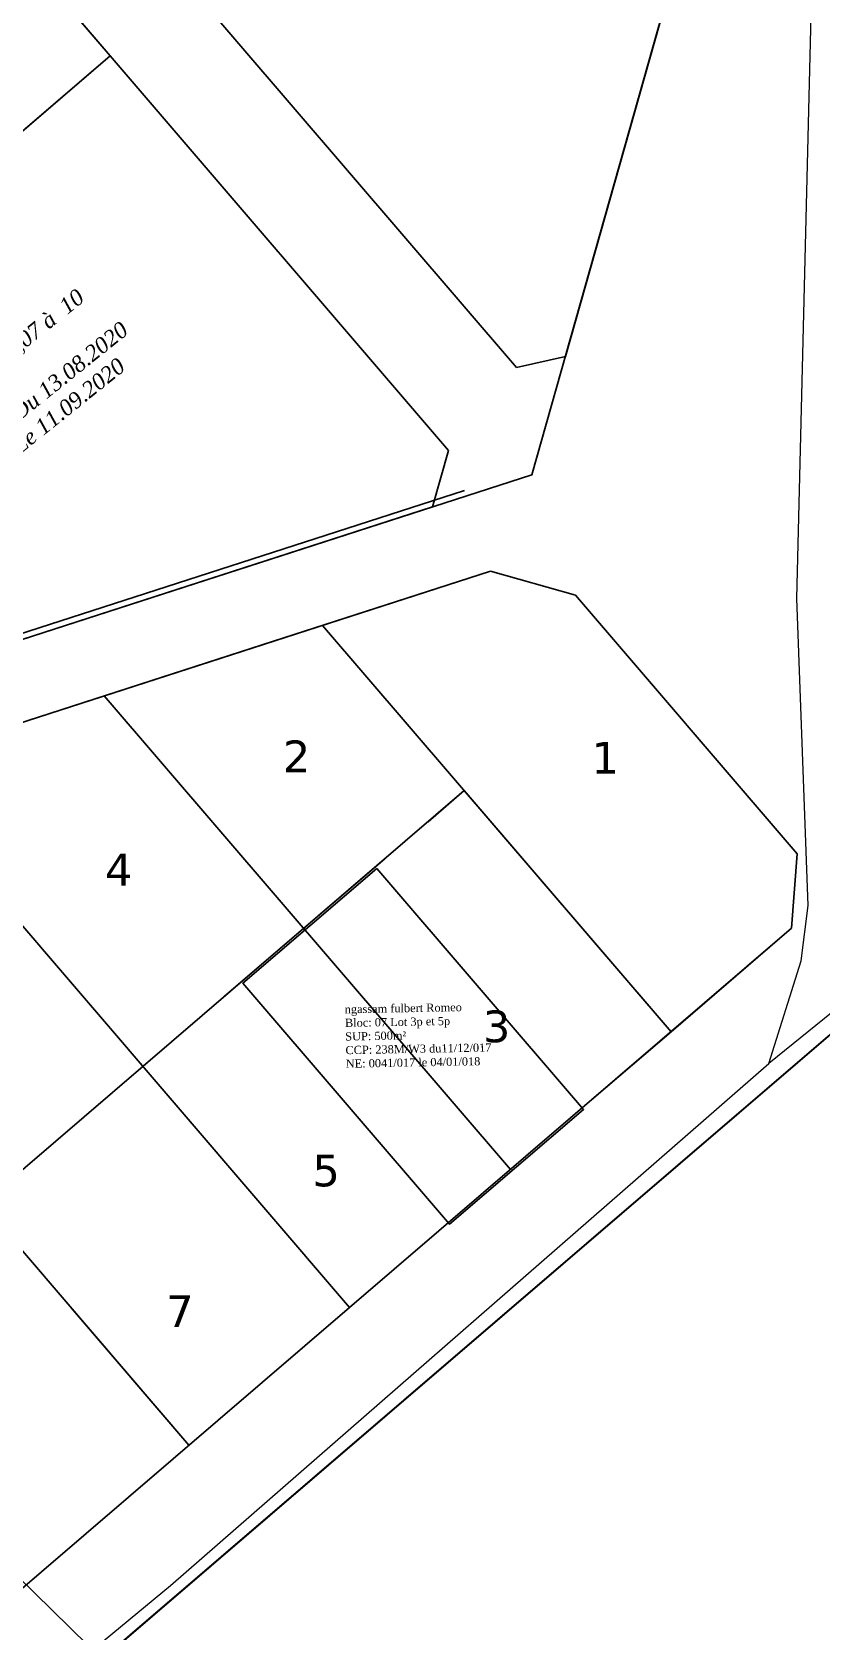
# Model space of a CAD drawing. Header units: millimetres. Extents: x 587399 to 927168, y 438565 to 1444955.
# Drawn here: x 591643.7 to 591718.2, y 444633.2 to 444784.2 of the extents above; entities that cross this region are included whole.
import ezdxf
from ezdxf.enums import TextEntityAlignment as Align

# ---------------------------------------------------------------- set-up
doc = ezdxf.new("R2010")
doc.units = ezdxf.units.MM
doc.header["$LTSCALE"] = 2
doc.layers.add('end maj 26 02 2021', color=7, linetype='Continuous')
doc.layers.add('MAJ AVRIL 2021', color=7, linetype='Continuous')
doc.layers.add('Roads_others', color=24, linetype='Continuous', lineweight=9)
doc.styles.get("Standard").update_dxf_attribs({"font": 'arial.ttf'})
doc.styles.add('Times 1.0', font='times.ttf', dxfattribs={"width": 0.99, "height": 1})
doc.styles.add('Verdana 1.0', font='verdana.ttf', dxfattribs={"width": 0.99, "height": 1})

msp = doc.modelspace()

# ---------------------------------------------------------------- linework, layer by layer
at = {"flags": 128}
msp.add_lwpolyline([(591613.327, 444825.965), (591628.087, 444808.756), (591651.047, 444781.986), (591628.276, 444762.455), (591617.425, 444775.106), (591594.654, 444755.575), (591582.544, 444769.694), (591577.773, 444775.256), (591577.388, 444783.146), (591592.295, 444804.406), (591607.201, 444825.666)], close=True, dxfattribs=at)
msp.add_lwpolyline([(591613.327, 444825.965), (591628.087, 444808.756), (591651.047, 444781.986), (591628.276, 444762.455), (591617.425, 444775.106), (591594.654, 444755.575), (591582.544, 444769.694), (591577.773, 444775.256), (591577.388, 444783.146), (591592.295, 444804.406), (591607.201, 444825.666)], close=True, dxfattribs=at)
for points in [[(591637.288, 444725.682), (591684.547, 444740.932)], [(591641.171, 444718.529), (591687.004, 444733.319)]]:
    msp.add_lwpolyline(points, dxfattribs=at)
at = {"color": 7, "flags": 128}
msp.add_lwpolyline([(591728.992, 444691.448), (591721.941, 444691.988), (591523.659, 444521.993)], dxfattribs=at)
at = {"layer": 'end maj 26 02 2021', "color": 7, "linetype": 'ByBlock', "ltscale": 0.0014}
for p, q in [((591666.473, 444726.694), (591687.004, 444733.319)), ((591687.004, 444733.319), (591695.018, 444731.059)), ((591695.018, 444731.059), (591715.972, 444706.628)), ((591666.473, 444726.694), (591641.171, 444718.529)), ((591684.515, 444712.584), (591681.092, 444709.648)), ((591704.046, 444689.813), (591684.515, 444712.584)), ((591715.972, 444706.628), (591715.432, 444699.578)), ((591661.871, 444693.163), (591676.998, 444706.137)), ((591715.432, 444699.578), (591704.046, 444689.813)), ((591696.529, 444683.365), (591704.046, 444689.813)), ((591658.503, 444650.751), (591647.385, 444663.713))]:
    msp.add_line(p, q, dxfattribs=at)
at = {"layer": 'end maj 26 02 2021', "color": 7, "linetype": 'ByBlock'}
for p, q in [((591704.046, 444689.813), (591671.126, 444728.195)), ((591688.865, 444676.792), (591650.488, 444721.536)), ((591684.515, 444712.584), (591602.946, 444642.623)), ((591673.684, 444663.771), (591632.657, 444711.605)), ((591658.503, 444650.751), (591617.135, 444698.983)), ((591715.432, 444699.578), (591625.105, 444622.105)), ((591616.408, 444601.472), (591721.941, 444691.988))]:
    msp.add_line(p, q, dxfattribs=at)
at = {"layer": 'end maj 26 02 2021', "color": 3, "flags": 128}
msp.add_lwpolyline([(591874.456, 444998.939), (591843.421, 444931.555), (591839.95, 444859.828), (591823.748, 444627.747), (591849.139, 444580.95), (591929.931, 444466.068), (591959.557, 444438.385), (592091.822, 444398.082), (592072.215, 444327.865), (591903.957, 444291.158), (591658.989, 444284.208), (591608.839, 444293.269), (591518.957, 444346.158), (591503.907, 444347.982), (591496.814, 444355.823), (591496.453, 444373.421), (591520.208, 444475.348), (591523.321, 444520.978), (591650.649, 444630.187), (591591.726, 444687.985), (591637.449, 444725.167), (591690.907, 444742.417), (591737.168, 444905.939), (591770.073, 444989.463)], dxfattribs=at)
msp.add_lwpolyline([(591874.456, 444998.939), (591843.421, 444931.555), (591839.95, 444859.828), (591823.748, 444627.747), (591849.139, 444580.95), (591929.931, 444466.068), (591959.557, 444438.385), (592091.822, 444398.082), (592072.215, 444327.865), (591903.957, 444291.158), (591658.989, 444284.208), (591608.839, 444293.269), (591518.957, 444346.158), (591503.907, 444347.982), (591496.814, 444355.823), (591496.453, 444373.421), (591520.208, 444475.348), (591523.321, 444520.978), (591650.649, 444630.187), (591591.726, 444687.985), (591637.449, 444725.167), (591690.907, 444742.417), (591737.168, 444905.939), (591770.073, 444989.463)], dxfattribs=at)
at = {"layer": 'end maj 26 02 2021', "color": 6, "linetype": 'ByBlock', "lineweight": -3, "ltscale": 0.0014, "flags": 128}
msp.add_lwpolyline([(591770.073, 444989.463), (591737.168, 444905.939), (591690.907, 444742.417), (591637.449, 444725.167), (591591.726, 444687.985), (591547.534, 444652.048), (591484.721, 444586.54), (591374.436, 444474.456), (591285.46, 444485.64)], dxfattribs=at)
msp.add_lwpolyline([(591770.073, 444989.463), (591737.168, 444905.939), (591690.907, 444742.417), (591637.449, 444725.167), (591591.726, 444687.985), (591547.534, 444652.048), (591484.721, 444586.54), (591374.436, 444474.456), (591285.46, 444485.64)], dxfattribs=at)
msp.add_lwpolyline([(591770.073, 444989.463), (591737.168, 444905.939), (591690.907, 444742.417), (591637.449, 444725.167), (591591.726, 444687.985), (591547.534, 444652.048), (591484.721, 444586.54), (591374.436, 444474.456), (591285.46, 444485.64)], dxfattribs=at)
msp.add_lwpolyline([(591770.073, 444989.463), (591737.168, 444905.939), (591690.907, 444742.417), (591637.449, 444725.167), (591591.726, 444687.985), (591547.534, 444652.048), (591484.721, 444586.54), (591374.436, 444474.456), (591285.46, 444485.64)], dxfattribs=at)
at = {"layer": 'end maj 26 02 2021', "color": 150, "lineweight": -3, "flags": 128}
for points in [[(591697.934, 444834.842), (591709.059, 444821.871), (591710.953, 444813.264), (591694.075, 444753.586), (591689.453, 444752.569), (591652.391, 444795.78)], [(591697.934, 444834.842), (591709.059, 444821.871), (591710.953, 444813.264), (591694.075, 444753.586), (591689.453, 444752.569), (591652.391, 444795.78)], [(591697.934, 444834.842), (591709.059, 444821.871), (591710.953, 444813.264), (591694.075, 444753.586), (591689.453, 444752.569), (591652.391, 444795.78)], [(591697.934, 444834.842), (591709.059, 444821.871), (591710.953, 444813.264), (591694.075, 444753.586), (591689.453, 444752.569), (591652.391, 444795.78)], [(591683.022, 444744.706), (591681.523, 444739.389), (591655.322, 444730.922), (591637.449, 444725.167), (591631.474, 444720.308), (591624.354, 444720.948), (591605.505, 444742.924), (591651.049, 444781.985)], [(591683.022, 444744.706), (591681.523, 444739.389), (591655.322, 444730.922), (591637.449, 444725.167), (591631.474, 444720.308), (591624.354, 444720.948), (591605.505, 444742.924), (591651.049, 444781.985)], [(591683.022, 444744.706), (591681.523, 444739.389), (591655.322, 444730.922), (591637.449, 444725.167), (591631.474, 444720.308), (591624.354, 444720.948), (591605.505, 444742.924), (591651.049, 444781.985)], [(591683.022, 444744.706), (591681.523, 444739.389), (591655.322, 444730.922), (591637.449, 444725.167), (591631.474, 444720.308), (591624.354, 444720.948), (591605.505, 444742.924), (591651.049, 444781.985)]]:
    msp.add_lwpolyline(points, close=True, dxfattribs=at)
at = {"layer": 'end maj 26 02 2021', "color": 150}
msp.add_lwpolyline([(591676.247, 444705.237), (591695.778, 444682.466), (591683.127, 444671.615), (591663.596, 444694.387)], close=True, dxfattribs=at)
msp.add_lwpolyline([(591676.247, 444705.237), (591695.778, 444682.466), (591683.127, 444671.615), (591663.596, 444694.387)], close=True, dxfattribs=at)
msp.add_lwpolyline([(591676.247, 444705.237), (591695.778, 444682.466), (591683.127, 444671.615), (591663.596, 444694.387)], close=True, dxfattribs=at)
msp.add_lwpolyline([(591676.247, 444705.237), (591695.778, 444682.466), (591683.127, 444671.615), (591663.596, 444694.387)], close=True, dxfattribs=at)
at = {"layer": 'MAJ AVRIL 2021', "flags": 128}
msp.add_lwpolyline([(591607.202, 444825.666), (591613.327, 444825.965), (591628.087, 444808.756), (591641.108, 444793.575), (591651.048, 444781.986), (591628.276, 444762.455), (591605.505, 444742.924), (591595.565, 444754.513), (591582.544, 444769.694), (591577.773, 444775.257), (591577.388, 444783.146), (591592.295, 444804.406)], close=True, dxfattribs=at)
msp.add_lwpolyline([(591607.202, 444825.666), (591613.327, 444825.965), (591628.087, 444808.756), (591641.108, 444793.575), (591651.048, 444781.986), (591628.276, 444762.455), (591605.505, 444742.924), (591595.565, 444754.513), (591582.544, 444769.694), (591577.773, 444775.257), (591577.388, 444783.146), (591592.295, 444804.406)], close=True, dxfattribs=at)
at = {"layer": 'Roads_others'}
msp.add_line((591728.482, 444699.124), (591713.285, 444686.805), dxfattribs=at)
msp.add_lwpolyline([(591524.074, 444520.229), (591528.385, 444528.071), (591534.34, 444534.589), (591603.498, 444593.514), (591656.762, 444637.499), (591713.285, 444686.805), (591716.328, 444696.492), (591717, 444701.743), (591715.927, 444730.728), (591717.645, 444799.943), (591718.376, 444812.215), (591720.294, 444825.969), (591726.08, 444845.939), (591727.562, 444851.048), (591730.22, 444867.832), (591731.784, 444879.993), (591734.064, 444897.86), (591735.247, 444903.333), (591739.709, 444914.581), (591743.719, 444922.865), (591752.19, 444933.817), (591756.656, 444941.361), (591767.938, 444970.955)], dxfattribs=at)

# ---------------------------------------------------------------- texts
at = {"layer": 'end maj 26 02 2021', "color": 7, "linetype": 'ByBlock', "style": 'Verdana 1.0', "width": 0.99}
for s, p in [('2', (591668.664, 444715.85)), ('1', (591697.826, 444715.68)), ('4', (591651.867, 444705.114)), ('3', (591687.568, 444690.315)), ('5', (591671.46, 444676.676)), ('7', (591657.651, 444663.407))]:
    msp.add_text(s, height=3, dxfattribs=at).set_placement(p, align=Align.MIDDLE)
at = {"layer": 'end maj 26 02 2021', "color": 150, "linetype": 'ByBlock', "lineweight": -3, "ltscale": 0.0014, "insert": (591624.748, 444744.829), "char_height": 1.5, "width": 77.53417, "attachment_point": 1, "rotation": 38.66395, "style": 'Times 1.0'}
msp.add_mtext('{\\fTimes New Roman|b0|i1|c0|p18;\\C7;BELIBI Roger Raoul^J\\fTimes New Roman|b0|i1|c186|p18;Bloc 1\\fTimes New Roman|b0|i1|c0|p18;4\\fTimes New Roman|b0|i1|c186|p18; Lot\\fTimes New Roman|b0|i1|c0|p18;s 05P,06P,07 à  10\\fTimes New Roman|b0|i1|c186|p18;\\PSUP.\\fTimes New Roman|b0|i1|c0|p18;2500m²\\fTimes New Roman|b0|i1|c186|p18;\\PCCP.230\\fTimes New Roman|b0|i1|c0|p18;8\\fTimes New Roman|b0|i1|c186|p18;M/W3 Du 1\\fTimes New Roman|b0|i1|c0|p18;3\\fTimes New Roman|b0|i1|c186|p18;.08.2020\\PNE.64\\fTimes New Roman|b0|i1|c0|p18;66\\fTimes New Roman|b0|i1|c186|p18;/2020 Le 11.09.2020}', dxfattribs=at)
msp.add_mtext('{\\fTimes New Roman|b0|i1|c0|p18;\\C7;BELIBI Roger Raoul^J\\fTimes New Roman|b0|i1|c186|p18;Bloc 1\\fTimes New Roman|b0|i1|c0|p18;4\\fTimes New Roman|b0|i1|c186|p18; Lot\\fTimes New Roman|b0|i1|c0|p18;s 05P,06P,07 à  10\\fTimes New Roman|b0|i1|c186|p18;\\PSUP.\\fTimes New Roman|b0|i1|c0|p18;2500m²\\fTimes New Roman|b0|i1|c186|p18;\\PCCP.230\\fTimes New Roman|b0|i1|c0|p18;8\\fTimes New Roman|b0|i1|c186|p18;M/W3 Du 1\\fTimes New Roman|b0|i1|c0|p18;3\\fTimes New Roman|b0|i1|c186|p18;.08.2020\\PNE.64\\fTimes New Roman|b0|i1|c0|p18;66\\fTimes New Roman|b0|i1|c186|p18;/2020 Le 11.09.2020}', dxfattribs=at)
msp.add_mtext('{\\fTimes New Roman|b0|i1|c0|p18;\\C7;BELIBI Roger Raoul^J\\fTimes New Roman|b0|i1|c186|p18;Bloc 1\\fTimes New Roman|b0|i1|c0|p18;4\\fTimes New Roman|b0|i1|c186|p18; Lot\\fTimes New Roman|b0|i1|c0|p18;s 05P,06P,07 à  10\\fTimes New Roman|b0|i1|c186|p18;\\PSUP.\\fTimes New Roman|b0|i1|c0|p18;2500m²\\fTimes New Roman|b0|i1|c186|p18;\\PCCP.230\\fTimes New Roman|b0|i1|c0|p18;8\\fTimes New Roman|b0|i1|c186|p18;M/W3 Du 1\\fTimes New Roman|b0|i1|c0|p18;3\\fTimes New Roman|b0|i1|c186|p18;.08.2020\\PNE.64\\fTimes New Roman|b0|i1|c0|p18;66\\fTimes New Roman|b0|i1|c186|p18;/2020 Le 11.09.2020}', dxfattribs=at)
msp.add_mtext('{\\fTimes New Roman|b0|i1|c0|p18;\\C7;BELIBI Roger Raoul^J\\fTimes New Roman|b0|i1|c186|p18;Bloc 1\\fTimes New Roman|b0|i1|c0|p18;4\\fTimes New Roman|b0|i1|c186|p18; Lot\\fTimes New Roman|b0|i1|c0|p18;s 05P,06P,07 à  10\\fTimes New Roman|b0|i1|c186|p18;\\PSUP.\\fTimes New Roman|b0|i1|c0|p18;2500m²\\fTimes New Roman|b0|i1|c186|p18;\\PCCP.230\\fTimes New Roman|b0|i1|c0|p18;8\\fTimes New Roman|b0|i1|c186|p18;M/W3 Du 1\\fTimes New Roman|b0|i1|c0|p18;3\\fTimes New Roman|b0|i1|c186|p18;.08.2020\\PNE.64\\fTimes New Roman|b0|i1|c0|p18;66\\fTimes New Roman|b0|i1|c186|p18;/2020 Le 11.09.2020}', dxfattribs=at)
at = {"layer": 'end maj 26 02 2021', "insert": (591673.208, 444692.314), "char_height": 0.77154, "attachment_point": 1, "rotation": 1.0779}
msp.add_mtext_dynamic_manual_height_columns('{\\fTimes New Roman|b0|i0|c0|p18;ngassam fulbert Romeo\\PBloc: 07 Lot 3p et 5p\\PSUP: 500m²\\PCCP: 238M/W3 du11/12/017\\PNE: 0041/017 le 04/01/018}', width=73.29431, gutter_width=12.5, heights=[17.131], dxfattribs=at)
msp.add_mtext_dynamic_manual_height_columns('{\\fTimes New Roman|b0|i0|c0|p18;ngassam fulbert Romeo\\PBloc: 07 Lot 3p et 5p\\PSUP: 500m²\\PCCP: 238M/W3 du11/12/017\\PNE: 0041/017 le 04/01/018}', width=73.29431, gutter_width=12.5, heights=[17.131], dxfattribs=at)
msp.add_mtext_dynamic_manual_height_columns('{\\fTimes New Roman|b0|i0|c0|p18;ngassam fulbert Romeo\\PBloc: 07 Lot 3p et 5p\\PSUP: 500m²\\PCCP: 238M/W3 du11/12/017\\PNE: 0041/017 le 04/01/018}', width=73.29431, gutter_width=12.5, heights=[17.131], dxfattribs=at)
msp.add_mtext_dynamic_manual_height_columns('{\\fTimes New Roman|b0|i0|c0|p18;ngassam fulbert Romeo\\PBloc: 07 Lot 3p et 5p\\PSUP: 500m²\\PCCP: 238M/W3 du11/12/017\\PNE: 0041/017 le 04/01/018}', width=73.29431, gutter_width=12.5, heights=[17.131], dxfattribs=at)

doc.saveas('drawing.dxf')
